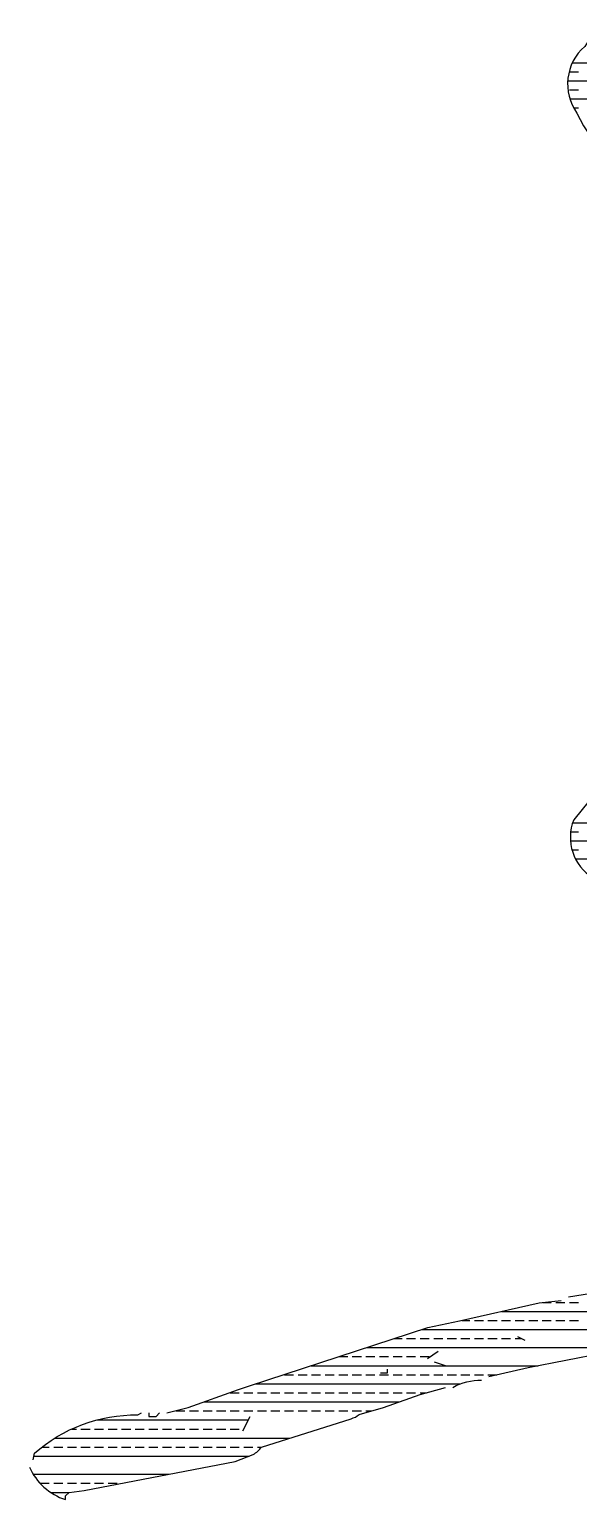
# Model space of a CAD drawing. Header units: millimetres. Extents: x 127 to 2034, y 513 to 812.
# Drawn here: x 1884.251 to 1885.769, y 551.376 to 555.438 of the extents above; entities that cross this region are included whole.
import ezdxf

# ---------------------------------------------------------------- set-up
doc = ezdxf.new("R2010")
doc.units = ezdxf.units.MM

msp = doc.modelspace()

# ---------------------------------------------------------------- linework, layer by layer
at = {"linetype": 'Continuous'}
for p, q in [((1885.767, 555.3713), (1885.7684, 555.3713)), ((1885.7434, 555.3213), (1885.7684, 555.3213)), ((1885.7517, 555.3463), (1885.9009, 555.3463)), ((1885.7387, 555.2963), (1885.9052, 555.2963)), ((1885.7434, 555.2713), (1885.7684, 555.2713)), ((1885.7448, 555.2463), (1885.9575, 555.2463)), ((1885.7555, 555.2213), (1885.7684, 555.2213)), ((1885.7523, 553.2463), (1885.9309, 553.2463)), ((1885.7469, 553.2213), (1885.7684, 553.2213)), ((1885.7463, 553.1963), (1887.1364, 553.1963)), ((1885.7506, 553.1713), (1885.7684, 553.1713)), ((1885.7602, 553.1463), (1887.0427, 553.1463)), ((1885.6699, 551.9213), (1885.6934, 551.9213)), ((1885.7059, 551.9213), (1885.7309, 551.9213)), ((1885.7434, 551.9213), (1885.7684, 551.9213)), ((1885.4464, 551.8713), (1885.4684, 551.8713)), ((1885.4809, 551.8713), (1885.5059, 551.8713)), ((1885.5184, 551.8713), (1885.5434, 551.8713)), ((1885.5554, 551.8963), (1885.9709, 551.8963)), ((1885.5559, 551.8713), (1885.5809, 551.8713)), ((1885.5934, 551.8713), (1885.6184, 551.8713)), ((1885.6309, 551.8713), (1885.6559, 551.8713)), ((1885.6684, 551.8713), (1885.6934, 551.8713)), ((1885.7059, 551.8713), (1885.7309, 551.8713)), ((1885.7434, 551.8713), (1885.7684, 551.8713)), ((1885.336, 551.8463), (1886.2009, 551.8463)), ((1885.1827, 551.7963), (1885.9123, 551.7963)), ((1885.2593, 551.8213), (1885.2809, 551.8213)), ((1885.2934, 551.8213), (1885.3184, 551.8213)), ((1885.3309, 551.8213), (1885.3559, 551.8213)), ((1885.3684, 551.8213), (1885.3934, 551.8213)), ((1885.4059, 551.8213), (1885.4309, 551.8213)), ((1885.4434, 551.8213), (1885.4684, 551.8213)), ((1885.4809, 551.8213), (1885.5059, 551.8213)), ((1885.5184, 551.8213), (1885.5434, 551.8213)), ((1885.5559, 551.8213), (1885.5809, 551.8213)), ((1885.5934, 551.8213), (1885.6109, 551.8213)), ((1885.0295, 551.7463), (1885.3309, 551.7463)), ((1885.1061, 551.7713), (1885.1309, 551.7713)), ((1885.1434, 551.7713), (1885.1684, 551.7713)), ((1885.1809, 551.7713), (1885.2059, 551.7713)), ((1885.2184, 551.7713), (1885.2434, 551.7713)), ((1885.2559, 551.7713), (1885.2809, 551.7713)), ((1885.2934, 551.7713), (1885.3184, 551.7713)), ((1885.3309, 551.7713), (1885.3559, 551.7713)), ((1885.3509, 551.7463), (1885.6568, 551.7463)), ((1884.9559, 551.7213), (1884.9809, 551.7213)), ((1884.9934, 551.7213), (1885.0184, 551.7213)), ((1885.0309, 551.7213), (1885.0559, 551.7213)), ((1885.0684, 551.7213), (1885.0934, 551.7213)), ((1885.1059, 551.7213), (1885.1309, 551.7213)), ((1885.1434, 551.7213), (1885.1684, 551.7213)), ((1885.1809, 551.7213), (1885.2059, 551.7213)), ((1885.2184, 551.7213), (1885.2434, 551.7213)), ((1885.2559, 551.7213), (1885.2809, 551.7213)), ((1885.2934, 551.7213), (1885.3184, 551.7213)), ((1885.3309, 551.7213), (1885.3559, 551.7213)), ((1885.3684, 551.7213), (1885.3934, 551.7213)), ((1885.4059, 551.7213), (1885.4309, 551.7213)), ((1885.4434, 551.7213), (1885.4684, 551.7213)), ((1885.4809, 551.7213), (1885.5059, 551.7213)), ((1885.5184, 551.7213), (1885.5429, 551.7213)), ((1884.8059, 551.6713), (1884.8309, 551.6713)), ((1884.8434, 551.6713), (1884.8684, 551.6713)), ((1884.8762, 551.6963), (1885.4427, 551.6963)), ((1884.8809, 551.6713), (1884.9059, 551.6713)), ((1884.9184, 551.6713), (1884.9434, 551.6713)), ((1884.9559, 551.6713), (1884.9809, 551.6713)), ((1884.9934, 551.6713), (1885.0184, 551.6713)), ((1885.0309, 551.6713), (1885.0559, 551.6713)), ((1885.0684, 551.6713), (1885.0934, 551.6713)), ((1885.1059, 551.6713), (1885.1309, 551.6713)), ((1885.1434, 551.6713), (1885.1684, 551.6713)), ((1885.1809, 551.6713), (1885.2059, 551.6713)), ((1885.2184, 551.6713), (1885.2434, 551.6713)), ((1885.2559, 551.6713), (1885.2809, 551.6713)), ((1885.2934, 551.6713), (1885.3184, 551.6713)), ((1885.3309, 551.6713), (1885.3484, 551.6713)), ((1884.6559, 551.6213), (1884.6809, 551.6213)), ((1884.6934, 551.6213), (1884.7184, 551.6213)), ((1884.7309, 551.6213), (1884.7559, 551.6213)), ((1884.7328, 551.6463), (1885.2737, 551.6463)), ((1884.7684, 551.6213), (1884.7934, 551.6213)), ((1884.8059, 551.6213), (1884.8309, 551.6213)), ((1884.8434, 551.6213), (1884.8684, 551.6213)), ((1884.8809, 551.6213), (1884.9059, 551.6213)), ((1884.9184, 551.6213), (1884.9434, 551.6213)), ((1884.9559, 551.6213), (1884.9809, 551.6213)), ((1884.9934, 551.6213), (1885.0184, 551.6213)), ((1885.0309, 551.6213), (1885.0559, 551.6213)), ((1885.0684, 551.6213), (1885.0934, 551.6213)), ((1885.1059, 551.6213), (1885.1309, 551.6213)), ((1885.1434, 551.6213), (1885.1684, 551.6213)), ((1885.1809, 551.6213), (1885.1961, 551.6213)), ((1884.4372, 551.5963), (1884.8559, 551.5963)), ((1884.3214, 551.5463), (1884.9704, 551.5463)), ((1884.3678, 551.5713), (1884.3809, 551.5713)), ((1884.3934, 551.5713), (1884.4184, 551.5713)), ((1884.4309, 551.5713), (1884.4559, 551.5713)), ((1884.4684, 551.5713), (1884.4934, 551.5713)), ((1884.5059, 551.5713), (1884.5309, 551.5713)), ((1884.5434, 551.5713), (1884.5684, 551.5713)), ((1884.5809, 551.5713), (1884.6059, 551.5713)), ((1884.6184, 551.5713), (1884.6434, 551.5713)), ((1884.6559, 551.5713), (1884.6809, 551.5713)), ((1884.6934, 551.5713), (1884.7184, 551.5713)), ((1884.7309, 551.5713), (1884.7559, 551.5713)), ((1884.7684, 551.5713), (1884.7934, 551.5713)), ((1884.8059, 551.5713), (1884.8309, 551.5713)), ((1884.8434, 551.5713), (1884.8434, 551.5713)), ((1884.2855, 551.5213), (1884.3059, 551.5213)), ((1884.3184, 551.5213), (1884.3434, 551.5213)), ((1884.3559, 551.5213), (1884.3809, 551.5213)), ((1884.3934, 551.5213), (1884.4184, 551.5213)), ((1884.4309, 551.5213), (1884.4559, 551.5213)), ((1884.4684, 551.5213), (1884.4934, 551.5213)), ((1884.5059, 551.5213), (1884.5309, 551.5213)), ((1884.5434, 551.5213), (1884.5684, 551.5213)), ((1884.5809, 551.5213), (1884.6059, 551.5213)), ((1884.6184, 551.5213), (1884.6434, 551.5213)), ((1884.6559, 551.5213), (1884.6809, 551.5213)), ((1884.6934, 551.5213), (1884.7184, 551.5213)), ((1884.7309, 551.5213), (1884.7559, 551.5213)), ((1884.7684, 551.5213), (1884.7934, 551.5213)), ((1884.8059, 551.5213), (1884.8309, 551.5213)), ((1884.8434, 551.5213), (1884.8684, 551.5213)), ((1884.8809, 551.5213), (1884.8919, 551.5213)), ((1884.2631, 551.4963), (1884.8579, 551.4963)), ((1884.2614, 551.4463), (1884.637, 551.4463)), ((1884.2809, 551.4213), (1884.3059, 551.4213)), ((1884.3184, 551.4213), (1884.3434, 551.4213)), ((1884.3559, 551.4213), (1884.3809, 551.4213)), ((1884.3934, 551.4213), (1884.4184, 551.4213)), ((1884.4309, 551.4213), (1884.4559, 551.4213)), ((1884.4684, 551.4213), (1884.4934, 551.4213)), ((1884.3096, 551.3963), (1884.3609, 551.3963))]:
    msp.add_line(p, q, dxfattribs=at)
at = {"color": 7, "linetype": 'Continuous'}
for points in [[(1885.9009, 555.3463, 0.324047), (1885.8299, 555.4383, 0.084456), (1885.7859, 555.3913, 0.388587), (1885.7644, 555.2072, 0.314376), (1886.0118, 555.0511), (1886.0602, 555.0422), (1886.2309, 555.0263), (1886.3497, 555.051), (1886.4209, 555.0663)], [(1887.6309, 555.2663, -0.107428), (1887.5559, 555.1213, -0.096658), (1887.4449, 554.9743), (1887.3619, 554.8643), (1887.3499, 554.8583), (1887.0499, 554.5693), (1887.0249, 554.5443), (1886.9734, 554.4838), (1886.9529, 554.4723), (1886.2234, 553.7738), (1886.1034, 553.6538), (1885.8789, 553.4073), (1885.7554, 553.2548, 0.364387), (1885.8084, 553.0938), (1885.84, 553.0828, 0.097641), (1885.9221, 553.061), (1886.0303, 553.042, -0.088782), (1886.0809, 553.0263), (1886.13, 553.0398), (1886.1929, 553.0423), (1886.2409, 553.0563)], [(1885.7409, 551.9363), (1886.14, 551.9998, 0.063105), (1886.3215, 552.0514), (1886.5209, 552.0663)], [(1885.4209, 551.6863, -0.130743), (1885.5009, 551.7063)], [(1884.2509, 551.4663, 0.214413), (1884.3509, 551.3763), (1884.3509, 551.3863), (1884.3609, 551.3963), (1884.4021, 551.4016), (1884.8199, 551.4811), (1884.8697, 551.501, 0.123992), (1884.8921, 551.5216), (1885.14, 551.5998, 0.118346), (1885.1621, 551.6116), (1885.2294, 551.6308), (1885.3309, 551.6663), (1885.4009, 551.6863)], [(1884.2609, 551.4863), (1884.2649, 551.5043, -0.184774), (1884.5503, 551.6105), (1884.5609, 551.6163)]]:
    msp.add_lwpolyline(points, format="xyb", dxfattribs=at)
for points in [[(1884.6309, 551.6163), (1884.6899, 551.6311), (1884.8289, 551.6803), (1884.8594, 551.6908), (1885.3517, 551.8514), (1885.44, 551.8698), (1885.6602, 551.9203), (1885.7209, 551.9263)], [(1885.6209, 551.8163), (1885.6009, 551.8263)], [(1885.3509, 551.7663), (1885.3809, 551.7863)], [(1885.5209, 551.7163), (1885.6297, 551.741), (1885.9414, 551.802), (1886.0209, 551.8163), (1886.0419, 551.8093), (1886.0609, 551.8063)], [(1885.3309, 551.7463), (1885.3509, 551.7463)], [(1885.4009, 551.7463), (1885.3709, 551.7563)], [(1885.2209, 551.7263), (1885.2409, 551.7263), (1885.2409, 551.7363)], [(1884.5809, 551.6163), (1884.5809, 551.6063), (1884.6009, 551.6063), (1884.6109, 551.6163)], [(1884.8409, 551.5663), (1884.8609, 551.6063)]]:
    msp.add_lwpolyline(points, dxfattribs=at)

doc.saveas('drawing.dxf')
